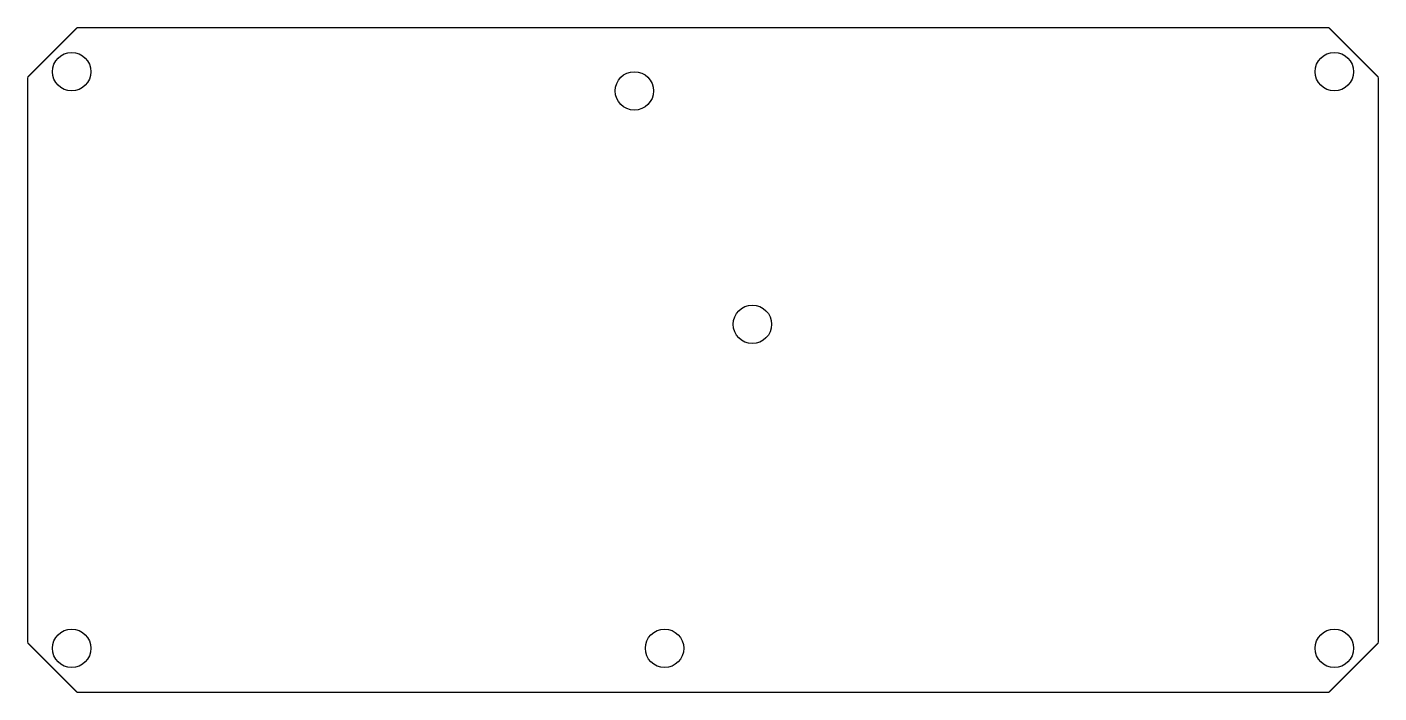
# Model space of a CAD drawing. Header units: millimetres. Extents: x 2 to 248, y 2 to 123.
import ezdxf

# ---------------------------------------------------------------- set-up
doc = ezdxf.new("R2010")
doc.units = ezdxf.units.MM
doc.layers.add('BoardOutLine', color=7, linetype='Continuous', true_color=0xff00ff)

msp = doc.modelspace()

# ---------------------------------------------------------------- linework, layer by layer
at = {"layer": 'BoardOutLine', "const_width": 0.254}
for points in [[(11, 123), (2, 114)], [(11, 123), (239, 123)], [(248, 114), (239, 123)], [(2, 11), (2, 114)], [(248, 114), (248, 11)], [(11, 2), (2, 11)], [(239, 2), (248, 11)], [(239, 2), (11, 2)]]:
    msp.add_lwpolyline(points, dxfattribs=at)
at = {"layer": 'BoardOutLine'}
for centre in [(10, 115), (240, 115), (112.5, 111.5), (134, 69), (10, 10), (118, 10), (240, 10)]:
    msp.add_circle(centre, 3.5, dxfattribs=at)

doc.saveas('drawing.dxf')
